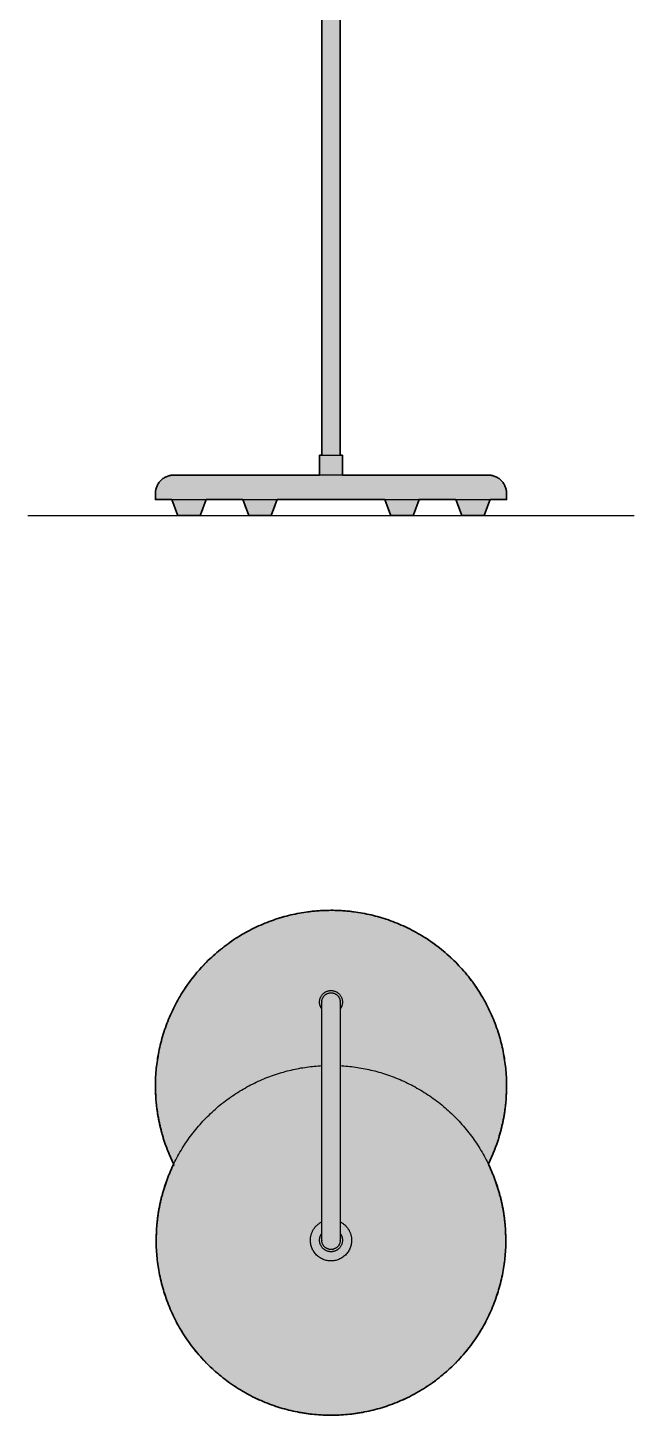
# Model space of a CAD drawing. Header units: millimetres. Extents: x 0 to 963, y -589 to 1228.
# Drawn here: x 0 to 397, y -589 to 319 of the extents above; entities that cross this region are included whole.
import ezdxf

# ---------------------------------------------------------------- set-up
doc = ezdxf.new("R2010")
doc.units = ezdxf.units.MM
doc.layers.add('Blocks', color=7, linetype='Continuous')
doc.layers.add('Blocks$Fill', color=7, linetype='Continuous', true_color=0xffffff)
for name, color, linetype, lineweight, true_color in [('Blocks$Inner', 7, 'Continuous', 25, 0x007f00), ('Blocks$Outline', 7, 'Continuous', 35, 0xff3f3f), ('Groud', 7, 'Continuous', 25, 0x243775)]:
    doc.layers.add(name, color=color, linetype=linetype, lineweight=lineweight, true_color=true_color)

# ---------------------------------------------------------------- blocks, each defined once
blk = doc.blocks.new('Flowerpot VP12 Floor Lamp Top')
at = {"layer": 'Blocks$Fill'}
blk.add_hatch(color=256, dxfattribs=at).paths.add_polyline_path([(77.1, -110.6), (75.6, -107.45), (74.2, -104.27), (72.9, -101.07), (71.71, -97.85), (70.62, -94.62), (69.64, -91.38), (68.75, -88.14), (67.97, -84.91), (67.29, -81.67), (66.7, -78.45), (66.22, -75.24), (65.82, -72.05), (65.52, -68.88), (65.31, -65.74), (65.18, -62.62), (65.14, -59.53), (65.17, -56.98), (65.25, -54.41), (65.4, -51.81), (65.6, -49.2), (65.87, -46.57), (66.2, -43.93), (66.6, -41.27), (67.06, -38.61), (67.59, -35.94), (68.18, -33.26), (68.84, -30.57), (69.58, -27.89), (70.38, -25.21), (71.25, -22.53), (72.2, -19.86), (73.21, -17.2), (74.3, -14.56), (75.46, -11.92), (76.69, -9.31), (77.99, -6.72), (79.36, -4.15), (80.8, -1.6), (82.31, 0.91), (83.88, 3.39), (85.53, 5.84), (87.24, 8.25), (89.02, 10.62), (90.86, 12.95), (92.76, 15.23), (94.72, 17.47), (96.74, 19.65), (98.82, 21.78), (100.95, 23.86), (103.14, 25.88), (105.37, 27.84), (107.65, 29.75), (109.98, 31.59), (112.35, 33.36), (114.76, 35.07), (117.21, 36.72), (119.69, 38.3), (122.21, 39.81), (124.75, 41.25), (127.32, 42.62), (129.91, 43.92), (132.53, 45.15), (135.16, 46.3), (137.81, 47.39), (140.47, 48.41), (143.14, 49.35), (145.81, 50.22), (148.49, 51.03), (151.18, 51.76), (153.86, 52.42), (156.54, 53.02), (159.21, 53.55), (161.88, 54.01), (164.53, 54.4), (167.18, 54.73), (169.8, 55), (172.42, 55.21), (175.01, 55.35), (177.58, 55.44), (180.14, 55.47), (182.69, 55.44), (185.26, 55.35), (187.86, 55.21), (190.47, 55), (193.1, 54.73), (195.74, 54.4), (198.4, 54.01), (201.06, 53.55), (203.74, 53.02), (206.42, 52.42), (209.1, 51.76), (211.78, 51.03), (214.46, 50.22), (217.14, 49.35), (219.81, 48.41), (222.47, 47.39), (225.12, 46.3), (227.75, 45.15), (230.36, 43.92), (232.96, 42.62), (235.53, 41.25), (238.07, 39.81), (240.58, 38.3), (243.07, 36.72), (245.51, 35.07), (247.92, 33.36), (250.29, 31.59), (252.62, 29.75), (254.9, 27.84), (257.14, 25.88), (259.32, 23.86), (261.45, 21.78), (263.53, 19.65), (265.55, 17.47), (267.52, 15.23), (269.42, 12.95), (271.26, 10.62), (273.03, 8.25), (274.75, 5.84), (276.39, 3.39), (277.97, 0.91), (279.48, -1.6), (280.92, -4.15), (282.29, -6.72), (283.59, -9.31), (284.82, -11.92), (285.98, -14.56), (287.06, -17.2), (288.08, -19.86), (289.02, -22.53), (289.89, -25.21), (290.7, -27.89), (291.43, -30.57), (292.09, -33.26), (292.69, -35.94), (293.22, -38.61), (293.68, -41.27), (294.07, -43.93), (294.4, -46.57), (294.67, -49.2), (294.88, -51.81), (295.02, -54.41), (295.11, -56.98), (295.14, -59.53), (295.1, -62.62), (294.97, -65.73), (294.76, -68.87), (294.45, -72.04), (294.06, -75.23), (293.57, -78.44), (292.99, -81.66), (292.3, -84.9), (291.52, -88.13), (290.64, -91.37), (289.65, -94.61), (288.57, -97.84), (287.37, -101.06), (286.08, -104.27), (284.68, -107.45), (283.18, -110.6), (284.62, -113.69), (285.96, -116.81), (287.2, -119.94), (288.34, -123.09), (289.38, -126.25), (290.33, -129.41), (291.17, -132.58), (291.92, -135.74), (292.58, -138.9), (293.14, -142.05), (293.6, -145.19), (293.98, -148.3), (294.27, -151.4), (294.48, -154.47), (294.6, -157.52), (294.64, -160.53), (294.61, -163.08), (294.52, -165.64), (294.38, -168.22), (294.17, -170.82), (293.91, -173.44), (293.58, -176.07), (293.18, -178.71), (292.73, -181.37), (292.2, -184.03), (291.61, -186.7), (290.95, -189.37), (290.22, -192.04), (289.42, -194.71), (288.55, -197.37), (287.61, -200.03), (286.6, -202.68), (285.52, -205.32), (284.36, -207.94), (283.14, -210.54), (281.85, -213.12), (280.48, -215.68), (279.05, -218.21), (277.54, -220.72), (275.97, -223.19), (274.33, -225.63), (272.63, -228.03), (270.86, -230.39), (269.03, -232.7), (267.14, -234.98), (265.18, -237.2), (263.17, -239.37), (261.1, -241.5), (258.98, -243.57), (256.8, -245.58), (254.58, -247.53), (252.31, -249.43), (249.99, -251.26), (247.63, -253.03), (245.23, -254.73), (242.79, -256.37), (240.32, -257.94), (237.82, -259.44), (235.29, -260.88), (232.73, -262.24), (230.14, -263.54), (227.54, -264.76), (224.92, -265.91), (222.28, -266.99), (219.64, -268.01), (216.98, -268.95), (214.31, -269.81), (211.64, -270.61), (208.97, -271.34), (206.3, -272), (203.63, -272.6), (200.97, -273.12), (198.32, -273.58), (195.67, -273.97), (193.04, -274.3), (190.43, -274.57), (187.82, -274.78), (185.24, -274.92), (182.68, -275.01), (180.14, -275.03), (177.6, -275.01), (175.03, -274.92), (172.45, -274.78), (169.85, -274.57), (167.23, -274.3), (164.6, -273.97), (161.96, -273.58), (159.3, -273.12), (156.64, -272.6), (153.97, -272), (151.3, -271.34), (148.63, -270.61), (145.96, -269.81), (143.3, -268.95), (140.64, -268.01), (137.99, -266.99), (135.35, -265.91), (132.73, -264.76), (130.13, -263.54), (127.55, -262.24), (124.99, -260.88), (122.46, -259.44), (119.95, -257.94), (117.48, -256.37), (115.04, -254.73), (112.65, -253.03), (110.29, -251.26), (107.97, -249.43), (105.7, -247.53), (103.47, -245.58), (101.3, -243.57), (99.17, -241.5), (97.1, -239.37), (95.09, -237.2), (93.14, -234.98), (91.24, -232.7), (89.41, -230.39), (87.64, -228.03), (85.94, -225.63), (84.3, -223.19), (82.73, -220.72), (81.23, -218.21), (79.79, -215.68), (78.43, -213.12), (77.13, -210.54), (75.91, -207.94), (74.76, -205.32), (73.68, -202.68), (72.67, -200.03), (71.73, -197.37), (70.86, -194.71), (70.06, -192.04), (69.33, -189.37), (68.67, -186.7), (68.07, -184.03), (67.55, -181.37), (67.09, -178.71), (66.7, -176.07), (66.37, -173.44), (66.1, -170.82), (65.9, -168.22), (65.75, -165.64), (65.67, -163.08), (65.64, -160.53), (65.68, -157.52), (65.8, -154.47), (66, -151.4), (66.29, -148.3), (66.67, -145.19), (67.14, -142.05), (67.7, -138.9), (68.35, -135.74), (69.1, -132.58), (69.95, -129.41), (70.89, -126.24), (71.93, -123.09), (73.08, -119.94), (74.32, -116.8), (75.66, -113.69)], flags=0)
at = {"layer": 'Blocks$Inner'}
for points, weights, knots in [([(65.14, -59.53), (65.14, 55.47), (180.14, 55.47), (295.14, 55.47), (295.14, -59.53)], [1, 0.707106781187, 1, 0.707106781187, 1], [0, 0, 0, 180.640329, 180.640329, 361.280658, 361.280658, 361.280658]), ([(174.14, -9.03), (172.64, -7.03), (172.64, -4.53), (172.64, 2.97), (180.14, 2.97), (187.64, 2.97), (187.64, -4.53), (187.64, -6.98), (186.19, -8.96)], [0.857864376254, 0.878679656397, 1, 0.707106781187, 1, 0.707106781187, 1, 0.880826548544, 0.858632546387], [-4.879839, -4.879839, -4.879839, 0, 0, 11.780972, 11.780972, 23.561945, 23.561945, 28.35543, 28.35543, 28.35543]), ([(174.14, -160.53), (174.14, -160.53), (174.14, -82.53), (174.14, -4.53), (174.14, -4.53)], [1, 0.707106781187, 1, 0.707106781187, 1], [1630.487262, 1630.487262, 1630.487262, 1753.009557, 1753.009557, 1875.531852, 1875.531852, 1875.531852]), ([(186.14, -4.53), (186.14, -4.53), (186.14, -82.53), (186.14, -160.53), (186.14, -160.53)], [1, 0.707106781187, 1, 0.707106781187, 1], [1366.593348, 1366.593348, 1366.593348, 1489.115643, 1489.115643, 1611.637937, 1611.637937, 1611.637937]), ([(186.14, -46.19), (294.64, -51.88), (294.64, -160.53), (294.64, -275.03), (180.14, -275.03), (65.64, -275.03), (65.64, -160.53), (65.64, -51.84), (174.18, -46.19)], [0.979301081227, 0.7178503216, 1, 0.707106781187, 1, 0.707106781187, 1, 0.717767292048, 0.979455005064], [-532.529415, -532.529415, -532.529415, -359.414136, -359.414136, -179.707068, -179.707068, 0, 0, 173.166223, 173.166223, 173.166223]), ([(186.16, -148.45), (193.64, -152.18), (193.64, -160.53), (193.64, -174.03), (180.14, -174.03), (166.64, -174.03), (166.64, -160.53), (166.64, -152.26), (174.01, -148.51)], [0.876157085952, 0.796018752806, 1, 0.707106781187, 1, 0.707106781187, 1, 0.797556034699, 0.874965315935], [-72.80376, -72.80376, -72.80376, -54, -54, -27, -27, 0, 0, 18.662047, 18.662047, 18.662047]), ([(186.14, -156.03), (187.64, -158.03), (187.64, -160.53), (187.64, -168.03), (180.14, -168.03), (172.64, -168.03), (172.64, -160.53), (172.64, -158.02), (174.15, -156.02)], [0.857864376254, 0.878679656397, 1, 0.707106781187, 1, 0.707106781187, 1, 0.87821963771, 0.857707967809], [-28.441783, -28.441783, -28.441783, -23.561945, -23.561945, -11.780972, -11.780972, 0, 0, 4.898342, 4.898342, 4.898342])]:
    blk.add_rational_spline(points, weights, degree=2, knots=knots, dxfattribs=at)
for points, weights in [([(174.14, -4.53), (174.14, 1.47), (180.14, 1.47)], [1, 0.707113582355, 1]), ([(180.14, 1.47), (186.14, 1.47), (186.14, -4.53)], [1, 0.707113582433, 1]), ([(77.67, -111.74), (65.14, -87.14), (65.14, -59.53)], [0.874965315935, 0.909550746487, 1]), ([(295.14, -59.53), (295.14, -86.44), (283.18, -110.6)], [1, 0.91163542605, 0.876589245479]), ([(180.14, -166.53), (174.14, -166.53), (174.14, -160.53)], [1, 0.707113582354, 1]), ([(186.14, -160.53), (186.14, -166.53), (180.14, -166.53)], [1, 0.707113582431, 1])]:
    blk.add_rational_spline(points, weights, degree=2, dxfattribs=at)
at = {"layer": 'Blocks$Outline'}
for points, weights, knots in [([(77.1, -110.6), (65.14, -86.47), (65.14, -59.53), (65.14, 55.47), (180.14, 55.47), (295.14, 55.47), (295.14, -59.53), (295.14, -86.44), (283.18, -110.6)], [0.876533764282, 0.911565439425, 1, 0.707106781187, 1, 0.707106781187, 1, 0.91163542605, 0.876589245479], [-54.541543, -54.541543, -54.541543, 0, 0, 180.640329, 180.640329, 361.280658, 361.280658, 415.779038, 415.779038, 415.779038]), ([(283.18, -110.6), (294.64, -134.25), (294.64, -160.53), (294.64, -275.03), (180.14, -275.03), (65.64, -275.03), (65.64, -160.53), (65.64, -134.25), (77.1, -110.6)], [0.877832728165, 0.91318246627, 1, 0.707106781187, 1, 0.707106781187, 1, 0.913178039519, 0.877829123394], [-412.681755, -412.681755, -412.681755, -359.414136, -359.414136, -179.707068, -179.707068, 0, 0, 53.270335, 53.270335, 53.270335])]:
    blk.add_rational_spline(points, weights, degree=2, knots=knots, dxfattribs=at)
blk = doc.blocks.new('Flowerpot VP12 Floor Lamp Front')
at = {"layer": 'Blocks$Fill'}
blk.add_hatch(color=256, dxfattribs=at).paths.add_polyline_path([(198.65, 1227.5), (198.78, 1227.5), (198.92, 1227.49), (199.05, 1227.49), (199.19, 1227.48), (199.33, 1227.46), (199.46, 1227.44), (199.6, 1227.42), (199.74, 1227.4), (199.88, 1227.37), (200.02, 1227.34), (200.16, 1227.31), (200.3, 1227.27), (200.44, 1227.23), (200.58, 1227.18), (200.72, 1227.13), (200.86, 1227.08), (201, 1227.02), (201.13, 1226.96), (201.27, 1226.9), (201.41, 1226.83), (201.54, 1226.76), (201.67, 1226.68), (201.8, 1226.6), (201.93, 1226.52), (202.06, 1226.44), (202.19, 1226.35), (202.31, 1226.25), (202.43, 1226.16), (202.55, 1226.06), (202.67, 1225.96), (202.78, 1225.85), (202.89, 1225.74), (203, 1225.63), (203.11, 1225.52), (203.21, 1225.4), (203.31, 1225.28), (203.4, 1225.16), (203.5, 1225.04), (203.59, 1224.91), (203.67, 1224.78), (203.75, 1224.65), (203.83, 1224.52), (203.91, 1224.39), (203.98, 1224.26), (204.05, 1224.12), (204.11, 1223.98), (204.17, 1223.85), (204.23, 1223.71), (204.28, 1223.57), (204.33, 1223.43), (204.38, 1223.29), (204.42, 1223.15), (204.46, 1223.01), (204.49, 1222.87), (204.52, 1222.73), (204.55, 1222.59), (204.57, 1222.45), (204.59, 1222.31), (204.61, 1222.18), (204.63, 1222.04), (204.64, 1221.9), (204.64, 1221.77), (204.65, 1221.63), (204.65, 1221.5), (204.65, 1221.5), (204.65, 1221.5), (204.65, 1221.48), (204.65, 1221.42), (204.65, 1221.18), (204.65, 1220.2), (204.65, 1216.02), (204.65, 1198.65), (204.65, 1143.5), (204.65, 1138.26), (205.79, 1138.26), (206.06, 1138.26), (206.13, 1138.26), (206.14, 1138.26), (206.15, 1138.26), (206.15, 1138.26), (206.15, 1138.26), (206.15, 1138.26), (206.15, 1138.26), (206.15, 1124.26), (206.15, 1124.26), (206.15, 1124.26), (206.15, 1124.26), (206.15, 1124.26), (206.15, 1124.26), (206.15, 1124.26), (206.13, 1124.26), (206.08, 1124.26), (205.88, 1124.26), (212.15, 1122.63), (212.15, 1121.83), (212.15, 1121.83), (212.15, 1121.83), (212.15, 1121.83), (212.15, 1121.83), (212.14, 1121.83), (212.12, 1121.83), (212.02, 1121.83), (211.59, 1121.83), (209.8, 1121.83), (213.63, 1121.39), (217.49, 1120.81), (221.36, 1120.1), (225.25, 1119.24), (227.2, 1118.75), (229.15, 1118.23), (231.1, 1117.68), (233.04, 1117.08), (234.99, 1116.45), (236.93, 1115.78), (238.87, 1115.08), (240.8, 1114.33), (243.43, 1113.25), (246.05, 1112.1), (248.66, 1110.87), (251.24, 1109.58), (253.8, 1108.22), (256.33, 1106.78), (258.83, 1105.28), (261.31, 1103.71), (263.74, 1102.07), (266.14, 1100.37), (268.5, 1098.6), (270.82, 1096.76), (273.09, 1094.87), (275.32, 1092.92), (277.49, 1090.9), (279.61, 1088.84), (281.68, 1086.71), (283.69, 1084.54), (285.65, 1082.31), (287.54, 1080.04), (289.37, 1077.72), (291.14, 1075.36), (292.85, 1072.96), (294.49, 1070.53), (296.06, 1068.06), (297.56, 1065.55), (298.99, 1063.02), (300.36, 1060.46), (301.65, 1057.88), (302.88, 1055.28), (304.03, 1052.65), (305.11, 1050.02), (306.12, 1047.37), (307.06, 1044.71), (307.93, 1042.05), (308.73, 1039.38), (309.46, 1036.71), (310.12, 1034.04), (310.71, 1031.37), (311.24, 1028.71), (311.7, 1026.05), (312.09, 1023.41), (312.42, 1020.78), (312.69, 1018.16), (312.89, 1015.56), (313.04, 1012.98), (313.12, 1010.41), (313.15, 1007.87), (313.15, 1007.87), (313.15, 1007.87), (313.14, 1007.87), (313.1, 1007.87), (312.96, 1007.87), (312.36, 1007.87), (309.87, 1007.87), (299.3, 1007.87), (257.44, 1007.87), (257.17, 1006.61), (256.86, 1005.35), (256.53, 1004.08), (256.18, 1002.82), (255.79, 1001.56), (255.37, 1000.3), (254.92, 999.04), (254.44, 997.79), (253.87, 996.4), (253.27, 995.03), (252.62, 993.67), (251.95, 992.31), (251.23, 990.97), (250.48, 989.65), (249.69, 988.33), (248.87, 987.04), (248.01, 985.76), (247.12, 984.5), (246.19, 983.27), (245.23, 982.05), (244.24, 980.86), (243.21, 979.7), (242.16, 978.56), (241.08, 977.45), (239.96, 976.36), (238.82, 975.31), (237.66, 974.28), (236.47, 973.29), (235.25, 972.33), (234.02, 971.4), (232.76, 970.51), (231.48, 969.65), (230.19, 968.83), (228.88, 968.04), (227.55, 967.29), (226.21, 966.57), (224.85, 965.9), (223.49, 965.26), (222.12, 964.65), (220.74, 964.08), (219.73, 963.7), (218.73, 963.33), (217.72, 962.98), (216.71, 962.66), (215.7, 962.35), (214.69, 962.06), (212.67, 961.53), (210.65, 961.08), (208.64, 960.71), (206.64, 960.41), (204.65, 960.17), (204.65, 39.5), (205.79, 39.5), (206.06, 39.5), (206.13, 39.5), (206.14, 39.5), (206.15, 39.5), (206.15, 39.5), (206.15, 39.5), (206.15, 39.5), (206.15, 39.5), (206.15, 26.5), (274.48, 26.5), (295.16, 26.5), (300.1, 26.5), (301.27, 26.5), (301.56, 26.5), (301.63, 26.5), (301.64, 26.5), (301.65, 26.5), (301.65, 26.5), (301.92, 26.5), (302.18, 26.49), (302.45, 26.47), (302.73, 26.45), (303, 26.42), (303.28, 26.39), (303.55, 26.35), (303.83, 26.3), (304.11, 26.24), (304.39, 26.18), (304.67, 26.11), (304.95, 26.04), (305.23, 25.95), (305.51, 25.86), (305.79, 25.76), (306.07, 25.66), (306.34, 25.54), (306.62, 25.42), (306.89, 25.29), (307.16, 25.16), (307.43, 25.02), (307.69, 24.87), (307.96, 24.71), (308.22, 24.54), (308.47, 24.37), (308.72, 24.19), (308.97, 24.01), (309.21, 23.82), (309.45, 23.62), (309.68, 23.41), (309.91, 23.2), (310.13, 22.99), (310.35, 22.76), (310.56, 22.53), (310.77, 22.3), (310.97, 22.06), (311.16, 21.82), (311.34, 21.57), (311.52, 21.32), (311.69, 21.07), (311.86, 20.81), (312.01, 20.55), (312.17, 20.28), (312.31, 20.01), (312.44, 19.74), (312.57, 19.47), (312.69, 19.19), (312.81, 18.92), (312.91, 18.64), (313.01, 18.36), (313.1, 18.08), (313.19, 17.8), (313.26, 17.52), (313.33, 17.24), (313.39, 16.96), (313.45, 16.68), (313.5, 16.41), (313.54, 16.13), (313.57, 15.85), (313.6, 15.58), (313.62, 15.31), (313.64, 15.03), (313.65, 14.77), (313.65, 14.5), (313.65, 10.5), (313.65, 10.5), (313.65, 10.5), (313.65, 10.5), (313.64, 10.5), (313.61, 10.5), (313.5, 10.5), (313.03, 10.5), (311.09, 10.5), (302.85, 10.5), (299.27, 0.66), (299.26, 0.63), (299.25, 0.61), (299.24, 0.58), (299.23, 0.56), (299.22, 0.54), (299.2, 0.51), (299.19, 0.49), (299.18, 0.46), (299.16, 0.44), (299.15, 0.42), (299.13, 0.4), (299.11, 0.38), (299.1, 0.35), (299.08, 0.33), (299.06, 0.31), (299.04, 0.29), (299.02, 0.27), (299, 0.26), (298.98, 0.24), (298.96, 0.22), (298.94, 0.21), (298.92, 0.19), (298.9, 0.18), (298.88, 0.16), (298.86, 0.15), (298.84, 0.14), (298.81, 0.12), (298.79, 0.11), (298.77, 0.1), (298.75, 0.09), (298.72, 0.08), (298.7, 0.07), (298.68, 0.06), (298.65, 0.05), (298.63, 0.05), (298.61, 0.04), (298.58, 0.03), (298.56, 0.03), (298.54, 0.02), (298.51, 0.02), (298.49, 0.01), (298.47, 0.01), (298.44, 0.01), (298.42, 0), (298.4, 0), (298.38, 0), (298.35, 0), (298.33, 0), (298.33, 0), (298.33, 0), (298.33, 0), (298.33, 0), (298.3, 0), (298.22, 0), (297.86, 0), (296.37, 0), (291.65, 0), (286.92, 0), (285.44, 0), (285.08, 0), (284.99, 0), (284.97, 0), (284.97, 0), (284.97, 0), (284.97, 0), (284.97, 0), (284.95, 0), (284.92, 0), (284.9, 0), (284.88, 0), (284.85, 0.01), (284.83, 0.01), (284.81, 0.01), (284.79, 0.02), (284.76, 0.02), (284.74, 0.03), (284.72, 0.03), (284.69, 0.04), (284.67, 0.05), (284.65, 0.05), (284.62, 0.06), (284.6, 0.07), (284.58, 0.08), (284.55, 0.09), (284.53, 0.1), (284.51, 0.11), (284.49, 0.12), (284.46, 0.14), (284.44, 0.15), (284.42, 0.16), (284.4, 0.18), (284.38, 0.19), (284.36, 0.21), (284.34, 0.22), (284.32, 0.24), (284.3, 0.26), (284.28, 0.27), (284.26, 0.29), (284.24, 0.31), (284.22, 0.33), (284.2, 0.35), (284.19, 0.38), (284.17, 0.4), (284.15, 0.42), (284.14, 0.44), (284.12, 0.46), (284.11, 0.49), (284.09, 0.51), (284.08, 0.54), (284.07, 0.56), (284.06, 0.58), (284.05, 0.61), (284.04, 0.63), (284.03, 0.66), (280.45, 10.5), (256.36, 10.5), (256.35, 10.5), (252.73, 0.54), (252.72, 0.53), (252.71, 0.51), (252.7, 0.49), (252.69, 0.48), (252.68, 0.46), (252.67, 0.44), (252.65, 0.43), (252.64, 0.41), (252.63, 0.4), (252.62, 0.38), (252.61, 0.37), (252.59, 0.35), (252.58, 0.34), (252.57, 0.32), (252.55, 0.31), (252.54, 0.29), (252.52, 0.27), (252.5, 0.26), (252.48, 0.24), (252.46, 0.22), (252.44, 0.21), (252.42, 0.19), (252.4, 0.18), (252.38, 0.16), (252.36, 0.15), (252.34, 0.14), (252.31, 0.12), (252.29, 0.11), (252.27, 0.1), (252.25, 0.09), (252.22, 0.08), (252.2, 0.07), (252.18, 0.06), (252.15, 0.05), (252.13, 0.05), (252.11, 0.04), (252.08, 0.03), (252.06, 0.03), (252.04, 0.02), (252.01, 0.02), (251.99, 0.01), (251.97, 0.01), (251.94, 0.01), (251.92, 0), (251.9, 0), (251.88, 0), (251.85, 0), (251.83, 0), (238.47, 0), (238.45, 0), (238.42, 0), (238.4, 0), (238.38, 0), (238.35, 0.01), (238.33, 0.01), (238.31, 0.01), (238.29, 0.02), (238.26, 0.02), (238.24, 0.03), (238.22, 0.03), (238.19, 0.04), (238.17, 0.05), (238.15, 0.05), (238.12, 0.06), (238.1, 0.07), (238.08, 0.08), (238.05, 0.09), (238.03, 0.1), (238.01, 0.11), (237.99, 0.12), (237.96, 0.14), (237.94, 0.15), (237.92, 0.16), (237.9, 0.18), (237.88, 0.19), (237.86, 0.21), (237.84, 0.22), (237.82, 0.24), (237.8, 0.26), (237.78, 0.27), (237.76, 0.29), (237.75, 0.31), (237.73, 0.32), (237.72, 0.34), (237.71, 0.35), (237.69, 0.37), (237.68, 0.38), (237.67, 0.4), (237.66, 0.41), (237.65, 0.43), (237.63, 0.44), (237.62, 0.46), (237.61, 0.48), (237.6, 0.49), (237.59, 0.51), (237.58, 0.53), (237.57, 0.54), (233.95, 10.5), (163.35, 10.5), (159.77, 0.66), (159.76, 0.63), (159.75, 0.61), (159.74, 0.58), (159.73, 0.56), (159.72, 0.54), (159.7, 0.51), (159.69, 0.49), (159.68, 0.46), (159.66, 0.44), (159.65, 0.42), (159.63, 0.4), (159.61, 0.38), (159.6, 0.35), (159.58, 0.33), (159.56, 0.31), (159.54, 0.29), (159.52, 0.27), (159.5, 0.26), (159.48, 0.24), (159.46, 0.22), (159.44, 0.21), (159.42, 0.19), (159.4, 0.18), (159.38, 0.16), (159.36, 0.15), (159.34, 0.14), (159.31, 0.12), (159.29, 0.11), (159.27, 0.1), (159.25, 0.09), (159.22, 0.08), (159.2, 0.07), (159.18, 0.06), (159.15, 0.05), (159.13, 0.05), (159.11, 0.04), (159.08, 0.03), (159.06, 0.03), (159.04, 0.02), (159.01, 0.02), (158.99, 0.01), (158.97, 0.01), (158.94, 0.01), (158.92, 0), (158.9, 0), (158.88, 0), (158.85, 0), (158.83, 0), (145.47, 0), (145.45, 0), (145.42, 0), (145.4, 0), (145.38, 0), (145.35, 0.01), (145.33, 0.01), (145.31, 0.01), (145.29, 0.02), (145.26, 0.02), (145.24, 0.03), (145.22, 0.03), (145.19, 0.04), (145.17, 0.05), (145.15, 0.05), (145.12, 0.06), (145.1, 0.07), (145.08, 0.08), (145.05, 0.09), (145.03, 0.1), (145.01, 0.11), (144.99, 0.12), (144.96, 0.14), (144.94, 0.15), (144.92, 0.16), (144.9, 0.18), (144.88, 0.19), (144.86, 0.21), (144.84, 0.22), (144.82, 0.24), (144.8, 0.26), (144.78, 0.27), (144.76, 0.29), (144.74, 0.31), (144.72, 0.33), (144.7, 0.35), (144.69, 0.38), (144.67, 0.4), (144.65, 0.42), (144.64, 0.44), (144.62, 0.46), (144.61, 0.49), (144.59, 0.51), (144.58, 0.54), (144.57, 0.56), (144.56, 0.58), (144.55, 0.61), (144.54, 0.63), (144.53, 0.66), (140.95, 10.5), (116.85, 10.5), (113.23, 0.54), (113.22, 0.53), (113.21, 0.51), (113.2, 0.49), (113.19, 0.48), (113.18, 0.46), (113.17, 0.44), (113.15, 0.43), (113.14, 0.41), (113.13, 0.4), (113.12, 0.38), (113.11, 0.37), (113.09, 0.35), (113.08, 0.34), (113.07, 0.32), (113.05, 0.31), (113.04, 0.29), (113.02, 0.27), (113, 0.26), (112.98, 0.24), (112.96, 0.22), (112.94, 0.21), (112.92, 0.19), (112.9, 0.18), (112.88, 0.16), (112.86, 0.15), (112.84, 0.14), (112.81, 0.12), (112.79, 0.11), (112.77, 0.1), (112.75, 0.09), (112.72, 0.08), (112.7, 0.07), (112.68, 0.06), (112.65, 0.05), (112.63, 0.05), (112.61, 0.04), (112.58, 0.03), (112.56, 0.03), (112.54, 0.02), (112.51, 0.02), (112.49, 0.01), (112.47, 0.01), (112.44, 0.01), (112.42, 0), (112.4, 0), (112.38, 0), (112.35, 0), (112.33, 0), (112.33, 0), (112.33, 0), (112.33, 0), (112.33, 0), (112.3, 0), (112.22, 0), (111.86, 0), (110.37, 0), (105.65, 0), (100.92, 0), (99.44, 0), (99.08, 0), (98.99, 0), (98.97, 0), (98.97, 0), (98.97, 0), (98.97, 0), (98.97, 0), (98.95, 0), (98.92, 0), (98.9, 0), (98.88, 0), (98.85, 0.01), (98.83, 0.01), (98.81, 0.01), (98.79, 0.02), (98.76, 0.02), (98.74, 0.03), (98.72, 0.03), (98.69, 0.04), (98.67, 0.05), (98.65, 0.05), (98.62, 0.06), (98.6, 0.07), (98.58, 0.08), (98.55, 0.09), (98.53, 0.1), (98.51, 0.11), (98.49, 0.12), (98.46, 0.14), (98.44, 0.15), (98.42, 0.16), (98.4, 0.18), (98.38, 0.19), (98.36, 0.21), (98.34, 0.22), (98.32, 0.24), (98.3, 0.26), (98.28, 0.27), (98.26, 0.29), (98.25, 0.31), (98.23, 0.32), (98.22, 0.34), (98.21, 0.35), (98.19, 0.37), (98.18, 0.38), (98.17, 0.4), (98.16, 0.41), (98.15, 0.43), (98.13, 0.44), (98.12, 0.46), (98.11, 0.48), (98.1, 0.49), (98.09, 0.51), (98.08, 0.53), (98.07, 0.54), (94.45, 10.5), (86.21, 10.5), (84.27, 10.5), (83.8, 10.5), (83.69, 10.5), (83.66, 10.5), (83.65, 10.5), (83.65, 10.5), (83.65, 10.5), (83.65, 10.5), (83.65, 14.5), (83.65, 14.77), (83.66, 15.03), (83.68, 15.31), (83.7, 15.58), (83.73, 15.85), (83.76, 16.13), (83.8, 16.41), (83.85, 16.68), (83.91, 16.96), (83.97, 17.24), (84.04, 17.52), (84.11, 17.8), (84.2, 18.08), (84.29, 18.36), (84.39, 18.64), (84.49, 18.92), (84.61, 19.19), (84.73, 19.47), (84.86, 19.74), (84.99, 20.01), (85.13, 20.28), (85.28, 20.55), (85.44, 20.81), (85.61, 21.07), (85.78, 21.32), (85.96, 21.57), (86.14, 21.82), (86.33, 22.06), (86.53, 22.3), (86.74, 22.53), (86.95, 22.76), (87.17, 22.99), (87.39, 23.2), (87.62, 23.41), (87.85, 23.62), (88.09, 23.82), (88.33, 24.01), (88.58, 24.19), (88.83, 24.37), (89.08, 24.54), (89.34, 24.71), (89.61, 24.87), (89.87, 25.02), (90.14, 25.16), (90.41, 25.29), (90.68, 25.42), (90.96, 25.54), (91.23, 25.66), (91.51, 25.76), (91.79, 25.86), (92.07, 25.95), (92.35, 26.04), (92.63, 26.11), (92.91, 26.18), (93.19, 26.24), (93.47, 26.3), (93.74, 26.35), (94.02, 26.39), (94.3, 26.42), (94.57, 26.45), (94.84, 26.47), (95.12, 26.49), (95.38, 26.5), (95.65, 26.5), (191.15, 26.5), (191.15, 39.5), (191.15, 39.5), (191.15, 39.5), (191.15, 39.5), (191.15, 39.5), (191.15, 39.5), (191.17, 39.5), (191.23, 39.5), (191.51, 39.5), (192.65, 39.5), (192.65, 960.17), (190.66, 960.41), (188.66, 960.71), (186.65, 961.08), (184.63, 961.53), (182.61, 962.06), (181.6, 962.35), (180.59, 962.66), (179.58, 962.98), (178.57, 963.33), (177.57, 963.7), (176.56, 964.08), (175.18, 964.65), (173.81, 965.26), (172.45, 965.9), (171.09, 966.57), (169.75, 967.29), (168.42, 968.04), (167.11, 968.83), (165.82, 969.65), (164.54, 970.51), (163.28, 971.4), (162.05, 972.33), (160.83, 973.29), (159.64, 974.28), (158.48, 975.31), (157.34, 976.36), (156.22, 977.45), (155.14, 978.56), (154.08, 979.7), (153.06, 980.86), (152.07, 982.05), (151.11, 983.27), (150.18, 984.5), (149.29, 985.76), (148.43, 987.04), (147.61, 988.33), (146.82, 989.65), (146.07, 990.97), (145.35, 992.31), (144.67, 993.67), (144.03, 995.03), (143.43, 996.4), (142.86, 997.79), (142.38, 999.04), (141.93, 1000.3), (141.51, 1001.56), (141.12, 1002.82), (140.76, 1004.08), (140.43, 1005.35), (140.13, 1006.61), (139.86, 1007.87), (98, 1007.87), (87.43, 1007.87), (84.94, 1007.87), (84.34, 1007.87), (84.2, 1007.87), (84.16, 1007.87), (84.15, 1007.87), (84.15, 1007.87), (84.15, 1007.87), (84.18, 1010.41), (84.26, 1012.98), (84.41, 1015.56), (84.61, 1018.16), (84.88, 1020.78), (85.21, 1023.41), (85.6, 1026.05), (86.06, 1028.71), (86.59, 1031.37), (87.18, 1034.04), (87.84, 1036.71), (88.57, 1039.38), (89.37, 1042.05), (90.24, 1044.71), (91.18, 1047.37), (92.19, 1050.02), (93.27, 1052.65), (94.42, 1055.28), (95.65, 1057.88), (96.94, 1060.46), (98.31, 1063.02), (99.74, 1065.55), (101.24, 1068.06), (102.81, 1070.53), (104.45, 1072.96), (106.16, 1075.36), (107.92, 1077.72), (109.76, 1080.04), (111.65, 1082.31), (113.61, 1084.54), (115.62, 1086.71), (117.69, 1088.84), (119.81, 1090.9), (121.98, 1092.92), (124.21, 1094.87), (126.48, 1096.76), (128.8, 1098.6), (131.16, 1100.37), (133.56, 1102.07), (135.99, 1103.71), (138.47, 1105.28), (140.97, 1106.78), (143.5, 1108.22), (146.06, 1109.58), (148.64, 1110.87), (151.25, 1112.1), (153.87, 1113.25), (156.5, 1114.33), (158.43, 1115.08), (160.37, 1115.78), (162.31, 1116.45), (164.25, 1117.08), (166.2, 1117.68), (168.15, 1118.23), (170.1, 1118.75), (172.05, 1119.24), (175.94, 1120.1), (179.81, 1120.81), (183.67, 1121.39), (187.5, 1121.83), (185.71, 1121.83), (185.28, 1121.83), (185.18, 1121.83), (185.16, 1121.83), (185.15, 1121.83), (185.15, 1121.83), (185.15, 1121.83), (185.15, 1121.83), (185.15, 1121.83), (185.15, 1122.63), (191.42, 1124.26), (191.21, 1124.26), (191.17, 1124.26), (191.15, 1124.26), (191.15, 1124.26), (191.15, 1124.26), (191.15, 1124.26), (191.15, 1124.26), (191.15, 1124.26), (191.15, 1124.26), (191.15, 1138.26), (191.15, 1138.26), (191.15, 1138.26), (191.15, 1138.26), (191.15, 1138.26), (191.15, 1138.26), (191.17, 1138.26), (191.23, 1138.26), (191.51, 1138.26), (192.65, 1138.26), (192.65, 1143.5), (192.65, 1198.65), (192.65, 1216.02), (192.65, 1220.2), (192.65, 1221.18), (192.65, 1221.42), (192.65, 1221.48), (192.65, 1221.5), (192.65, 1221.5), (192.65, 1221.5), (192.65, 1221.63), (192.66, 1221.77), (192.66, 1221.9), (192.67, 1222.04), (192.69, 1222.18), (192.71, 1222.31), (192.73, 1222.45), (192.75, 1222.59), (192.78, 1222.73), (192.81, 1222.87), (192.84, 1223.01), (192.88, 1223.15), (192.92, 1223.29), (192.97, 1223.43), (193.02, 1223.57), (193.07, 1223.71), (193.13, 1223.85), (193.19, 1223.98), (193.25, 1224.12), (193.32, 1224.26), (193.39, 1224.39), (193.47, 1224.52), (193.55, 1224.65), (193.63, 1224.78), (193.71, 1224.91), (193.8, 1225.04), (193.9, 1225.16), (193.99, 1225.28), (194.09, 1225.4), (194.19, 1225.52), (194.3, 1225.63), (194.41, 1225.74), (194.52, 1225.85), (194.63, 1225.96), (194.75, 1226.06), (194.87, 1226.16), (194.99, 1226.25), (195.11, 1226.35), (195.24, 1226.44), (195.37, 1226.52), (195.5, 1226.6), (195.63, 1226.68), (195.76, 1226.76), (195.89, 1226.83), (196.03, 1226.9), (196.17, 1226.96), (196.3, 1227.02), (196.44, 1227.08), (196.58, 1227.13), (196.72, 1227.18), (196.86, 1227.23), (197, 1227.27), (197.14, 1227.31), (197.28, 1227.34), (197.42, 1227.37), (197.56, 1227.4), (197.7, 1227.42), (197.84, 1227.44), (197.97, 1227.46), (198.11, 1227.48), (198.25, 1227.49), (198.38, 1227.49), (198.52, 1227.5)], flags=0)
at = {"layer": 'Blocks$Inner'}
for p, q in [((94.45, 10.5), (98.07, 0.54)), ((113.23, 0.54), (116.87, 10.53)), ((237.57, 0.54), (233.95, 10.5)), ((256.36, 10.51), (252.73, 0.54)), ((158.83, 0), (145.47, 0)), ((251.83, 0), (238.47, 0))]:
    blk.add_line(p, q, dxfattribs=at)
for points, degree in [([(192.65, 39.5), (192.65, 499.84), (192.65, 960.17)], 2), ([(204.65, 960.17), (204.65, 499.84), (204.65, 39.5)], 2), ([(191.15, 26.5), (191.15, 33), (191.15, 39.5)], 2), ([(206.15, 39.5), (206.15, 33), (206.15, 26.5)], 2), ([(83.65, 14.5), (83.65, 12.5), (83.65, 10.5)], 2), ([(144.53, 0.66), (143.33, 3.95), (142.13, 7.24), (140.93, 10.53)], 3), ([(163.35, 10.5), (162.16, 7.22), (160.97, 3.94), (159.77, 0.66)], 3), ([(280.45, 10.5), (282.24, 5.58), (284.03, 0.66)], 2), ([(299.27, 0.66), (301.06, 5.58), (302.85, 10.5)], 2), ([(313.65, 10.5), (313.65, 12.5), (313.65, 14.5)], 2)]:
    blk.add_open_spline(points, degree=degree, dxfattribs=at)
for points, weights, knots in [([(191.15, 39.5), (191.15, 39.5), (198.65, 39.5), (206.15, 39.5), (206.15, 39.5)], [1, 0.707106781187, 1, 0.707106781187, 1], [13, 13, 13, 24.780972, 24.780972, 36.561945, 36.561945, 36.561945]), ([(301.65, 26.5), (301.65, 26.5), (198.65, 26.5), (95.65, 26.5), (95.65, 26.5)], [1, 0.70710677965, 1, 0.70710677965, 1], [1924.651214, 1924.651214, 1924.651214, 2086.442473, 2086.442473, 2248.233733, 2248.233733, 2248.233733]), ([(83.65, 10.5), (83.65, 10.5), (198.65, 10.5), (313.65, 10.5), (313.65, 10.5)], [1, 0.707106782197, 1, 0.707106782197, 1], [2271.082997, 2271.082997, 2271.082997, 2451.723326, 2451.723326, 2632.363655, 2632.363655, 2632.363655]), ([(98.07, 0.54), (98.15, 0.4), (98.26, 0.29), (98.55, 0), (98.97, 0)], [0.857667486651, 0.836678869322, 0.836678869322, 0.836678869322, 0.980230268596], [10.595529, 10.595529, 10.595529, 10.903625, 10.903625, 11.709411, 11.709411, 11.709411]), ([(112.33, 0), (112.75, 0), (113.04, 0.29), (113.15, 0.4), (113.23, 0.54)], [0.980230268596, 0.836678869322, 0.836678869322, 0.836678869322, 0.857667486651], [32.702003, 32.702003, 32.702003, 33.50779, 33.50779, 33.815885, 33.815885, 33.815885]), ([(145.47, 0), (145.05, 0), (144.76, 0.29), (144.6, 0.45), (144.53, 0.66)], [0.863201520336, 0.73678858445, 0.73678858445, 0.73678858445, 0.773000655465], [17.380583, 17.380583, 17.380583, 18.187034, 18.187034, 18.618282, 18.618282, 18.618282]), ([(159.77, 0.66), (159.7, 0.45), (159.54, 0.29), (159.25, 0), (158.83, 0)], [0.773000655465, 0.73678858445, 0.73678858445, 0.73678858445, 0.863201520336], [15.142884, 15.142884, 15.142884, 15.574133, 15.574133, 16.380583, 16.380583, 16.380583]), ([(238.47, 0), (238.05, 0), (237.76, 0.29), (237.65, 0.4), (237.57, 0.54)], [0.874634017822, 0.746546831442, 0.746546831442, 0.746546831442, 0.765274429732], [25.083652, 25.083652, 25.083652, 25.889602, 25.889602, 26.197698, 26.197698, 26.197698]), ([(252.73, 0.54), (252.65, 0.4), (252.54, 0.29), (252.25, 0), (251.83, 0)], [0.765274429732, 0.746546831442, 0.746546831442, 0.746546831442, 0.874634017822], [10.605308, 10.605308, 10.605308, 10.913403, 10.913403, 11.719353, 11.719353, 11.719353]), ([(284.03, 0.66), (284.1, 0.45), (284.26, 0.29), (284.55, 0), (284.97, 0)], [0.877800400346, 0.836678869322, 0.836678869322, 0.836678869322, 0.980230268596], [-22.284776, -22.284776, -22.284776, -21.853527, -21.853527, -21.047783, -21.047783, -21.047783]), ([(298.33, 0), (298.75, 0), (299.04, 0.29), (299.2, 0.45), (299.27, 0.66)], [0.980230268596, 0.836678869322, 0.836678869322, 0.836678869322, 0.877800400346], [-0.055191, -0.055191, -0.055191, 0.750553, 0.750553, 1.181802, 1.181802, 1.181802])]:
    blk.add_rational_spline(points, weights, degree=2, knots=knots, dxfattribs=at)
for points, weights in [([(95.65, 26.5), (83.65, 26.5), (83.65, 14.5)], [1, 0.70711466908, 1]), ([(313.65, 14.5), (313.65, 26.5), (301.65, 26.5)], [1, 0.707113447424, 1]), ([(98.97, 0), (98.97, 0), (105.65, 0)], [1, 0.707106781187, 1]), ([(105.65, 0), (112.33, 0), (112.33, 0)], [1, 0.707106781187, 1]), ([(284.97, 0), (284.97, 0), (291.65, 0)], [1, 0.707106781187, 1]), ([(291.65, 0), (298.33, 0), (298.33, 0)], [1, 0.707106781187, 1])]:
    blk.add_rational_spline(points, weights, degree=2, dxfattribs=at)
at = {"layer": 'Blocks$Outline'}
for points in [[(192.65, 39.5), (192.65, 960.17)], [(204.65, 960.17), (204.65, 39.5)], [(191.15, 26.5), (191.15, 39.5)], [(206.15, 39.5), (206.15, 26.5)], [(83.65, 10.5), (83.65, 14.5)], [(98.07, 0.54), (94.45, 10.5)], [(116.85, 10.5), (113.23, 0.54)], [(144.53, 0.66), (140.95, 10.5)], [(163.35, 10.5), (159.77, 0.66)], [(237.57, 0.54), (233.95, 10.5)], [(256.35, 10.5), (252.73, 0.54)], [(284.03, 0.66), (280.45, 10.5)], [(302.85, 10.5), (299.27, 0.66)], [(313.65, 14.5), (313.65, 10.5)], [(158.83, 0), (145.47, 0)], [(251.83, 0), (238.47, 0)]]:
    blk.add_lwpolyline(points, dxfattribs=at)
for points, weights in [([(191.15, 39.5), (191.15, 39.5), (192.65, 39.5)], [1, 0.87867965644, 0.857864376269]), ([(204.65, 39.5), (206.15, 39.5), (206.15, 39.5)], [0.857864376269, 0.87867965644, 1]), ([(83.65, 14.5), (83.65, 26.5), (95.65, 26.5)], [1, 0.70711466908, 1]), ([(95.65, 26.5), (95.65, 26.5), (191.15, 26.5)], [1, 0.721982850117, 0.971758972721]), ([(206.15, 26.5), (301.65, 26.5), (301.65, 26.5)], [0.971758988505, 0.721982841333, 1]), ([(301.65, 26.5), (313.65, 26.5), (313.65, 14.5)], [1, 0.707113447424, 1]), ([(94.45, 10.5), (83.65, 10.5), (83.65, 10.5)], [0.880025592721, 0.915817057533, 1]), ([(140.95, 10.5), (127.65, 10.5), (116.85, 10.5)], [0.868113651572, 0.853223901631, 0.853560847236]), ([(313.65, 10.5), (313.65, 10.5), (302.85, 10.5)], [1, 0.915817058575, 0.880025593607]), ([(105.65, 0), (98.97, 0), (98.97, 0)], [1, 0.707106781187, 1]), ([(112.33, 0), (112.33, 0), (105.65, 0)], [1, 0.707106781187, 1]), ([(291.65, 0), (284.97, 0), (284.97, 0)], [1, 0.707106781187, 1]), ([(298.33, 0), (298.33, 0), (291.65, 0)], [1, 0.707106781187, 1])]:
    blk.add_rational_spline(points, weights, degree=2, dxfattribs=at)
for points, weights, knots in [([(233.95, 10.5), (216.73, 10.5), (198.65, 10.5), (180.57, 10.5), (163.35, 10.5)], [0.903228532936, 0.938845571683, 1, 0.938845572752, 0.903228534182], [-1028.316665, -1028.316665, -1028.316665, -990.599998, -990.599998, -952.883331, -952.883331, -952.883331]), ([(280.45, 10.5), (269.65, 10.5), (256.36, 10.5), (256.35, 10.5)], [0.853560846855, 0.853223953201, 0.868111746939, 0.868113655093], [-1081.564615, -1081.564615, -1081.564615, -1052.44457, -1052.440838, -1052.440838, -1052.440838]), ([(98.97, 0), (98.55, 0), (98.26, 0.29), (98.15, 0.4), (98.07, 0.54)], [0.980230268596, 0.836678869322, 0.836678869322, 0.836678869322, 0.857667486651], [21.049025, 21.049025, 21.049025, 21.854811, 21.854811, 22.162907, 22.162907, 22.162907]), ([(113.23, 0.54), (113.15, 0.4), (113.04, 0.29), (112.75, 0), (112.33, 0)], [0.857667486651, 0.836678869322, 0.836678869322, 0.836678869322, 0.980230268596], [-1.057449, -1.057449, -1.057449, -0.749354, -0.749354, 0.056433, 0.056433, 0.056433]), ([(145.47, 0), (145.05, 0), (144.76, 0.29), (144.6, 0.45), (144.53, 0.66)], [0.863201520336, 0.73678858445, 0.73678858445, 0.73678858445, 0.773000655465], [29.744883, 29.744883, 29.744883, 30.551333, 30.551333, 30.982582, 30.982582, 30.982582]), ([(159.77, 0.66), (159.7, 0.45), (159.54, 0.29), (159.25, 0), (158.83, 0)], [0.773000655465, 0.73678858445, 0.73678858445, 0.73678858445, 0.863201520336], [15.142884, 15.142884, 15.142884, 15.574133, 15.574133, 16.380583, 16.380583, 16.380583]), ([(238.47, 0), (238.05, 0), (237.76, 0.29), (237.65, 0.4), (237.57, 0.54)], [0.874634017822, 0.746546831442, 0.746546831442, 0.746546831442, 0.765274429732], [35.797623, 35.797623, 35.797623, 36.603573, 36.603573, 36.911669, 36.911669, 36.911669]), ([(252.73, 0.54), (252.65, 0.4), (252.54, 0.29), (252.25, 0), (251.83, 0)], [0.765274429732, 0.746546831442, 0.746546831442, 0.746546831442, 0.874634017822], [15.264753, 15.264753, 15.264753, 15.572849, 15.572849, 16.378799, 16.378799, 16.378799]), ([(284.97, 0), (284.55, 0), (284.26, 0.29), (284.1, 0.45), (284.03, 0.66)], [0.980230268596, 0.836678869322, 0.836678869322, 0.836678869322, 0.877800400346], [21.047783, 21.047783, 21.047783, 21.853527, 21.853527, 22.284776, 22.284776, 22.284776]), ([(299.27, 0.66), (299.2, 0.45), (299.04, 0.29), (298.75, 0), (298.33, 0)], [0.877800400346, 0.836678869322, 0.836678869322, 0.836678869322, 0.980230268596], [-1.181802, -1.181802, -1.181802, -0.750553, -0.750553, 0.055191, 0.055191, 0.055191])]:
    blk.add_rational_spline(points, weights, degree=2, knots=knots, dxfattribs=at)

msp = doc.modelspace()

# ---------------------------------------------------------------- linework, layer by layer
at = {"layer": 'Groud'}
msp.add_lwpolyline([(0, 0), (397.3, 0)], dxfattribs=at)

# ---------------------------------------------------------------- block references
at = {"layer": 'Blocks'}
for name, p in [('Flowerpot VP12 Floor Lamp Front', (0, 0)), ('Flowerpot VP12 Floor Lamp Top', (18.51, -313.84))]:
    msp.add_blockref(name, p, dxfattribs=at)

doc.saveas('drawing.dxf')
